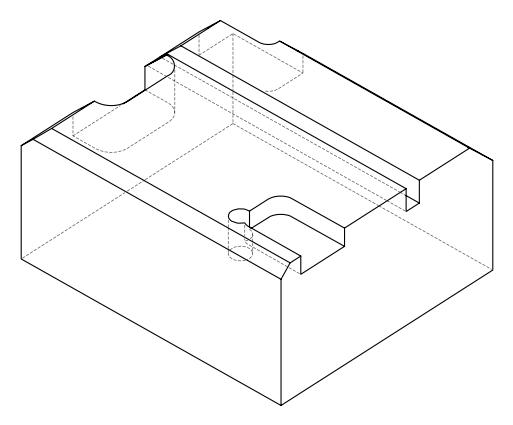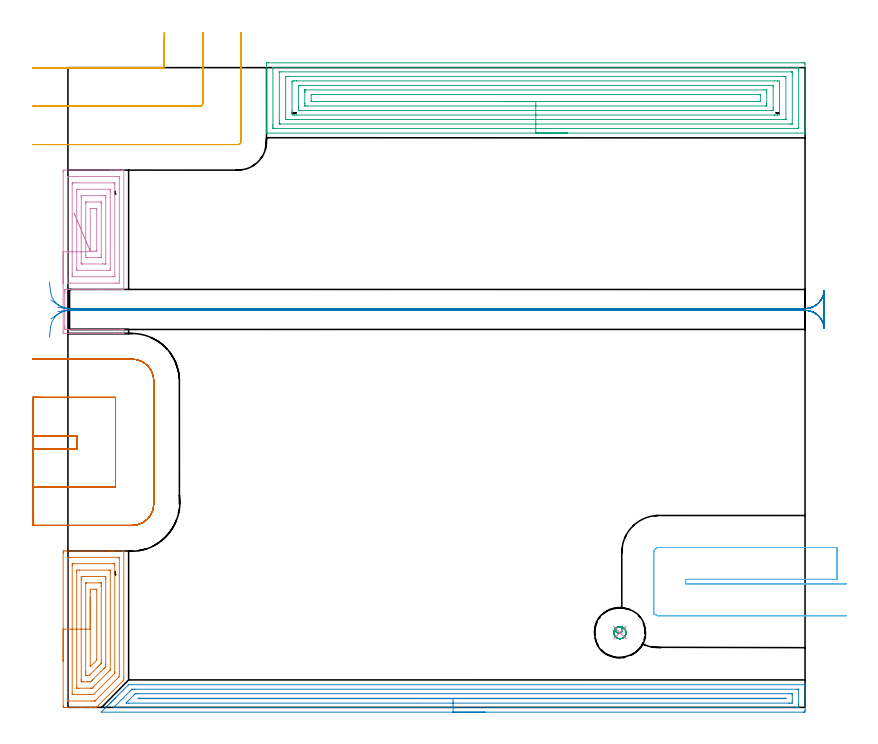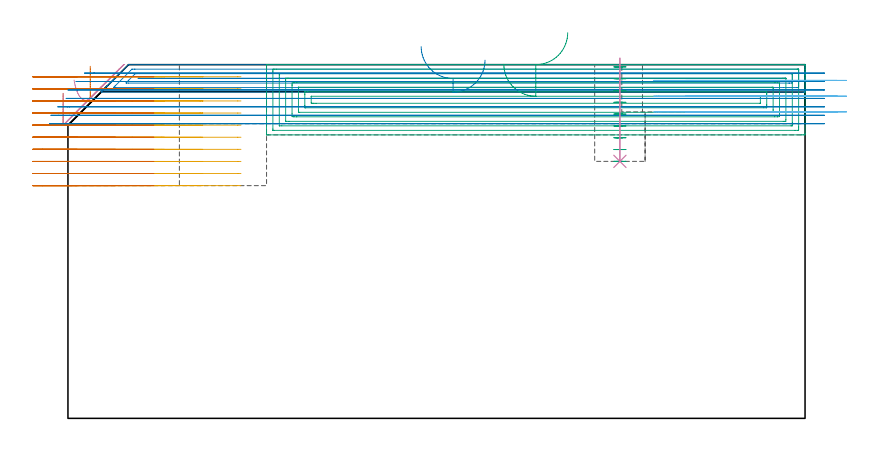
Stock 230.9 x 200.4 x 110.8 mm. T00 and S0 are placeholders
(PLAN: 10 operations, 5 tool changes, 45.9 min)
(1 AREA_MILL | FG_CHAMFER_SURFACE | UGT0205_001 | 2.97 min | 10251 mm3)
(2 AREA_MILL_1 | FG_CHAMFER_SURFACE_1 | UGT0205_001 | 7.07 min | 7946 mm3)
(3 AREA_MILL_2 | FG_CHAMFER_SURFACE_2 | UGT0205_001 | 11.17 min | 42779 mm3)
(4 AREA_MILL_3 | FG_CHAMFER_SURFACE_3 | UGT0205_001 | 2.75 min | 11974 mm3)
(5 MILL_CORNER_NOTCH_RECTANGULAR | CORNER_NOTCH_RECTANGULAR | NXT0201_012 | Follow Part, ap 4, ae 75% | 5.27 min | 71654 mm3)
(6 MILL_OPEN_POCKET | POCKET_OPEN | UGT0201_094 | Follow Part, ap 5, ae 75% | 1.53 min | 34352 mm3)
(7 MILL_SLOT | SLOT_PARTIAL_RECTANGULAR | NXT0201_012 | Follow Part, ap 4, ae 75% | 7.32 min | 83697 mm3)
(8 MILL_RECTANGULAR_SLOT | SLOT_RECTANGULAR | NXT0201_011 | Follow Part, ap 3, ae 75% | 7.04 min | 51236 mm3)
(9 MILL_BLIND_HOLE_FROM_SOLID_MATERIAL | STEP1POCKET | NXT0201_011 | Spiral | 0.67 min | 5170 mm3)
(10 BORE_BLIND_HOLE | STEP1POCKET | UGT0332_074 | 0.13 min | 8 mm3)
(TOOL UGT0205_001 | Chamfer Mill 20 x 3 x 45 deg. | D20 FL50 Z2)
(TOOL NXT0201_012 | ENDMILL 16mm [2P460-1600-NA 1630] | D16 FL38 Z6)
(TOOL UGT0201_094 | End mill 20 mm | D20 FL38 Z4)
(TOOL NXT0201_011 | ENDMILL 12mm [2P460-1200-NA 1630] | D12 FL38 Z6)
(TOOL UGT0332_074 | 15.8 mm Rough Boring Bar | D15.8)
(OP 1 AREA_MILL)
G17 G21 G94 G90
T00 M6
G54
G17 G0 G90 X-1.5 Y14.5 S1061 M3
G43 Z120.8 H0
Z101.8
G94 G1 Y14.538 Z100.928 F250.
Y14.652 Z100.064
Y14.841 Z99.212
Y15.103 Z98.38
Y15.437 Z97.574
Y15.84 Z96.8
Y16.308 Z96.064
Y16.84 Z95.372
Y17.429 Z94.729
Y18.072 Z94.14
Y18.764 Z93.609
Y19.5 Z93.14
Y20.274 Z92.737
Y21.08 Z92.403
Y21.912 Z92.141
Y22.764 Z91.952
Y23.628 Z91.838
Y24.5 Z91.8
Y48.161
X-1.498 Y48.463 Z91.802
X-1.491 Y48.994 Z91.805
X-1.448 Y48.997 Z91.849
X-0.912 Y48.999 Z92.384
X-0.373 Y49. Z92.923
X12.808 Z106.103
X13.347 Z106.641
X14.052 Z107.35
X14.238 Z107.536
X17.255 Z110.553
X17.473 Y48.993 Z110.765
X17.497 Y48.99 Z110.789
X17.5 Y48.907 Z110.8
Y9.412
X17.494 Y8.596 Z110.792
X17.468 Y8.568 Z110.767
X9.584 Y0.683 Z102.883
X9.134 Y0.234 Z102.434
X8.991 Y0.093 Z102.29
X8.9 Y0.01 Z102.198
X8.891 Y0.007 Z102.189
X8.519 Y0. Z101.818
X7.481 Z100.78
X7.109 Z100.405
X6.923 Z100.22
X5.14 Z98.438
X4.435 Z97.729
X-1.143 Z92.154
X-1.266 Y0.002 Z92.03
X-1.491 Y0.01 Z91.805
X-1.499 Y0.234 Z91.799
X-1.5 Y0.537 Z91.8
Y24.5
X-0.086 Z93.214
X-0.085 Y46.753 Z93.215
X-0.084 Y46.818 Z93.216
X-0.079 Y46.946 Z93.221
X-0.073 Y46.991 Z93.227
X-0.059 Y46.994 Z93.241
X-0.021 Y46.996 Z93.279
X0.558 Y47. Z93.858
X0.87 Z94.17
X15.708 Z109.008
X16.021 Y46.996 Z109.321
X16.065 Y46.993 Z109.365
X16.073 Y46.992 Z109.373
X16.079 Y46.967 Z109.379
X16.082 Y46.882 Z109.382
X16.085 Y46.753 Z109.385
X16.086 Y46.688 Z109.386
Y11.122
X16.082 Y10.299 Z109.382
X16.08 Y10.241 Z109.38
X16.021 Y9.583 Z109.321
X15.939 Y9.494 Z109.239
X15.861 Y9.412 Z109.161
X8.762 Y2.312 Z102.062
X8.508 Y2.061 Z101.808
X8.468 Y2.025 Z101.768
X8.45 Y2.012 Z101.75
X8.417 Y2.008 Z101.717
X8.311 Y2.002 Z101.611
X8. Y2.001 Z101.3
X7.422 Y2. Z100.722
X0.292 Z93.592
X-0.021 Y2.004 Z93.279
X-0.065 Y2.007 Z93.235
X-0.073 Y2.009 Z93.227
X-0.079 Y2.033 Z93.221
X-0.082 Y2.118 Z93.218
X-0.085 Y2.247 Z93.215
X-0.086 Y2.312 Z93.214
Y24.5
X1.329 Z94.629
Y44.457
X1.331 Y44.913 Z94.631
X1.333 Y44.966 Z94.633
X1.334 Y44.985 Z94.634
X1.414 Y44.99 Z94.714
X1.587 Y44.997 Z94.887
X1.675 Y45. Z94.975
X14.326 Y44.999 Z107.626
X14.5 Y44.995 Z107.8
X14.615 Y44.99 Z107.915
X14.666 Y44.984 Z107.966
X14.667 Y44.973 Z107.967
X14.669 Y44.913 Z107.969
X14.671 Y44.482 Z107.971
Y11.187
X14.67 Y10.758 Z107.97
X14.667 Y10.7 Z107.967
X14.664 Y10.676 Z107.964
X14.651 Y10.66 Z107.951
X14.575 Y10.578 Z107.875
X14.3 Y10.299 Z107.6
X8.086 Y4.087 Z101.386
X8.041 Y4.046 Z101.341
X8. Y4.01 Z101.3
X7.195 Y4.001 Z100.495
X7.109 Y4. Z100.409
X1.675 Y4.001 Z94.975
X1.5 Y4.005 Z94.8
X1.385 Y4.01 Z94.685
X1.334 Y4.016 Z94.634
X1.333 Y4.027 Z94.633
X1.331 Y4.087 Z94.631
X1.329 Y4.518 Z94.629
Y24.5
X2.743 Z96.043
Y42.65
X2.745 Y42.849 Z96.045
X2.747 Y42.948 Z96.047
X2.75 Y42.989 Z96.05
X2.797 Y42.994 Z96.097
X3.544 Y42.999 Z96.844
X3.683 Y43. Z96.983
X12.596 Y42.999 Z105.896
X13.222 Y42.99 Z106.522
X13.251 Y42.986 Z106.551
X13.253 Y42.95 Z106.553
X13.255 Y42.864 Z106.555
X13.257 Y42.689 Z106.557
Y42.34
Y12.075
X13.255 Y11.875 Z106.555
X13.253 Y11.776 Z106.553
X13.251 Y11.729 Z106.551
X13.232 Y11.693 Z106.532
X13.039 Y11.494 Z106.339
X12.738 Y11.187 Z106.038
X8. Y6.449 Z101.3
X7.704 Y6.156 Z101.004
X7.619 Y6.075 Z100.919
X7.566 Y6.027 Z100.866
X7.484 Y6.01 Z100.784
X7.109 Y6.003 Z100.409
X6.969 Y6.001 Z100.269
X3.404 Z96.704
X2.778 Y6.01 Z96.078
X2.749 Y6.014 Z96.049
X2.747 Y6.05 Z96.047
X2.745 Y6.136 Z96.045
X2.743 Y6.311 Z96.043
Y6.66
Y24.5
X4.157 Z97.457
Y39.865
X4.161 Y40.476 Z97.461
X4.164 Y40.746 Z97.464
X4.178 Y40.99 Z97.478
X4.435 Y40.994 Z97.735
X4.801 Y40.999 Z98.101
X11.565 Z104.865
X11.74 Y40.997 Z105.04
X11.804 Y40.994 Z105.104
X11.834 Y40.991 Z105.134
X11.836 Y40.937 Z105.136
X11.84 Y40.753 Z105.14
X11.842 Y40.476 Z105.142
X11.843 Y40.199 Z105.143
Y13.573
X11.841 Y12.962 Z105.141
X11.838 Y12.824 Z105.138
X11.836 Y12.759 Z105.136
X11.809 Y12.719 Z105.109
X11.565 Y12.467 Z104.865
X11.37 Y12.269 Z104.67
X11.176 Y12.075 Z104.476
X7.813 Y8.711 Z101.113
X7.626 Y8.524 Z100.926
X7.366 Y8.268 Z100.666
X7.109 Y8.017 Z100.409
X6.739 Y8.006 Z100.039
X6.218 Y8.002 Z99.518
X5.853 Y8. Z99.153
X4.962 Z98.262
X4.435 Y8.001 Z97.735
X4.26 Y8.003 Z97.56
X4.196 Y8.007 Z97.496
X4.166 Y8.009 Z97.466
X4.164 Y8.063 Z97.464
X4.16 Y8.247 Z97.46
X4.158 Y8.524 Z97.458
X4.157 Y8.801 Z97.457
Y24.5
X5.571 Z98.871
Y38.701
X5.572 Y38.862 Z98.872
X5.575 Y38.942 Z98.875
X5.578 Y38.979 Z98.878
X5.581 Y38.99 Z98.881
X5.617 Y38.992 Z98.917
X5.918 Y38.999 Z99.218
X9.782 Z103.082
X10.376 Y38.997 Z103.676
X10.411 Y38.99 Z103.711
X10.422 Y38.983 Z103.722
X10.424 Y38.949 Z103.724
X10.427 Y38.701 Z103.727
X10.429 Y38.057 Z103.729
Y37.813
X10.428 Y14.737 Z103.728
X10.425 Y14.097 Z103.725
X10.422 Y13.85 Z103.722
X10.416 Y13.775 Z103.716
X10.356 Y13.711 Z103.656
X10.262 Y13.612 Z103.562
X10.143 Y13.491 Z103.443
X9.782 Y13.13 Z103.082
X9.254 Y12.601 Z102.554
X6.952 Y10.299 Z100.252
X6.707 Y10.058 Z100.007
X6.668 Y10.023 Z99.968
X6.652 Y10.011 Z99.952
X6.618 Y10.007 Z99.918
X6.517 Y10.002 Z99.817
X6.218 Y10.001 Z99.518
X5.624 Y10.004 Z98.924
X5.589 Y10.01 Z98.889
X5.578 Y10.017 Z98.878
X5.576 Y10.051 Z98.876
X5.573 Y10.299 Z98.873
X5.571 Y10.943 Z98.871
Y11.187
Y24.5
X6.985 Z100.285
X6.986 Y36.161 Z100.286
X6.991 Y36.926 Z100.291
X6.992 Y36.979 Z100.292
X7.042 Y36.992 Z100.342
X7.109 Y36.995 Z100.409
X7.925 Y37. Z101.225
X8.817 Z102.117
X8.891 Y36.998 Z102.191
X8.966 Y36.993 Z102.266
X9.008 Y36.989 Z102.308
X9.011 Y36.966 Z102.311
X9.013 Y36.926 Z102.313
X9.014 Y36.803 Z102.314
Y15.119
X9.012 Y14.928 Z102.312
X9.008 Y14.834 Z102.308
X9.006 Y14.815 Z102.306
X8.987 Y14.791 Z102.287
X8.94 Y14.737 Z102.24
X7.109 Y12.906 Z100.409
X7.08 Y12.879 Z100.38
X7.021 Y12.826 Z100.321
X6.99 Y12.799 Z100.29
X6.989 Y12.806 Z100.289
X6.987 Y12.839 Z100.287
X6.986 Y12.962 Z100.286
X6.985 Y13.085 Z100.285
Y24.5
Y25.372 Z100.323
Y26.236 Z100.437
Y27.088 Z100.626
Y27.92 Z100.888
Y28.726 Z101.222
Y29.5 Z101.625
Y30.236 Z102.094
Y30.928 Z102.625
Y31.571 Z103.214
Y32.16 Z103.857
Y32.692 Z104.55
Y33.16 Z105.285
Y33.563 Z106.059
Y33.897 Z106.865
Y34.159 Z107.697
Y34.348 Z108.549
Y34.462 Z109.414
Y34.5 Z110.285
G0 Z120.8
M5
M2
(OP 2 AREA_MILL_1)
G17 G21 G94 G90
T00 M6
G54
G17 G0 G90 X130.65 Y-1.5 S1061 M3
G43 Z120.8 H0
Z112.2
G94 G1 X130.612 Z111.328 F250.
X130.498 Z110.464
X130.309 Z109.612
X130.047 Z108.78
X129.713 Z107.974
X129.31 Z107.2
X128.842 Z106.464
X128.31 Z105.772
X127.721 Z105.129
X127.078 Z104.54
X126.386 Z104.009
X125.65 Z103.54
X124.876 Z103.137
X124.07 Z102.803
X123.238 Z102.541
X122.386 Z102.352
X121.522 Z102.238
X120.65 Z102.2
X10.402 Y-1.499
X12.22 Y0.321 Z104.019
X12.33 Y0.432 Z104.128
X13.221 Y1.322 Z105.02
X13.385 Y1.487 Z105.182
X13.545 Y1.646 Z105.344
X13.667 Y1.768 Z105.466
X13.823 Y1.925 Z105.62
X13.975 Y2.076 Z105.774
X14.113 Y2.214 Z105.912
X14.26 Y2.362 Z106.058
X14.404 Y2.506 Z106.203
X14.559 Y2.66 Z106.358
X14.698 Y2.8 Z106.496
X14.834 Y2.935 Z106.633
X15.004 Y3.105 Z106.803
X18.992 Y7.092 Z110.79
X19.003 Y7.097 Z110.796
X19.016 Y7.1 Z110.8
X230.753
X230.89 Y7.098 Z110.788
X230.898 Y6.982 Z110.674
X230.9 Y6.862 Z110.561
Y6.162 Z109.861
Y5.564 Z109.263
Y4.988 Z108.684
Y4.7 Z108.397
Y4.113 Z107.809
Y3.825 Z107.522
Y3.238 Z106.932
Y2.803 Z106.498
Y-0.844 Z102.853
X230.897 Y-1.138 Z102.559
X230.89 Y-1.492 Z102.205
X230.674 Y-1.497 Z102.201
X230.308 Y-1.5 Z102.2
X120.65
Y-0.086 Z103.614
X14.964 Y-0.085 Z103.615
X14.559 Y-0.083 Z103.617
X14.373 Y-0.08 Z103.62
X14.286 Y-0.076 Z103.624
X14.324 Y-0.032 Z103.668
X14.378 Y0.025 Z103.725
X14.559 Y0.209 Z103.909
X14.762 Y0.413 Z104.113
X19.62 Y5.27 Z108.97
X19.908 Y5.555 Z109.255
X20.018 Y5.656 Z109.356
X20.048 Y5.679 Z109.379
X20.093 Y5.681 Z109.381
X20.799 Y5.685 Z109.385
X20.98 Y5.686 Z109.386
X228.525 Y5.685 Z109.385
X228.707 Y5.684 Z109.384
X228.86 Y5.68 Z109.38
X228.891 Y5.678 Z109.378
X228.895 Y5.658 Z109.358
X228.897 Y5.633 Z109.333
X228.9 Y5.495 Z109.195
Y1.119 Z104.819
X228.896 Y0.612 Z104.312
X228.891 Y0.253 Z103.953
X228.871 Y-0.079 Z103.621
X228.525 Y-0.083 Z103.617
X228.343 Y-0.085 Z103.615
X224.115 Y-0.086 Z103.614
X120.65
Y1.328 Z105.028
X19.016 Y1.329 Z105.029
X18.282 Y1.333 Z105.033
X18.248 Y1.335 Z105.035
X18.212 Y1.401 Z105.101
X18.294 Y1.487 Z105.187
X18.649 Y1.848 Z105.548
X19.016 Y2.217 Z105.917
X20.799 Y4. Z107.7
X20.856 Y4.057 Z107.757
X20.914 Y4.113 Z107.813
X21.07 Y4.259 Z107.959
X21.367 Y4.267 Z107.967
X21.53 Y4.27 Z107.97
X21.691 Y4.271 Z107.971
X22.42 Y4.272 Z107.972
X225.85 Y4.271 Z107.971
X226.582 Y4.269 Z107.969
X226.741 Y4.266 Z107.966
X226.89 Y4.261 Z107.961
X226.895 Y4.113 Z107.813
X226.899 Y3.958 Z107.658
X226.9 Y2.207 Z105.907
X226.895 Y1.487 Z105.187
X226.893 Y1.339 Z105.039
X226.741 Y1.336 Z105.036
X226.011 Y1.329 Z105.029
X225.85
X120.65 Y1.328 Z105.028
Y2.743 Z106.443
X22.195
X22.091 Y2.745 Z106.445
X22.037 Y2.747 Z106.447
X22.013 Y2.749 Z106.449
X22.021 Y2.761 Z106.461
X22.049 Y2.792 Z106.492
X22.098 Y2.838 Z106.538
X22.129 Y2.85 Z106.55
X22.174 Y2.853 Z106.553
X22.27 Y2.856 Z106.556
X22.465 Y2.857 Z106.557
X22.582
X224.571
X224.629 Y2.855 Z106.555
X224.746 Y2.85 Z106.55
X224.89 Y2.841 Z106.541
X224.891 Y2.8 Z106.5
X224.89 Y2.759 Z106.459
X224.746 Y2.75 Z106.45
X224.629 Y2.745 Z106.445
X224.571 Y2.743 Z106.443
X120.65
X119.778 Z106.481
X118.914 Z106.595
X118.062 Z106.783
X117.23 Z107.046
X116.424 Z107.38
X115.65 Z107.782
X114.914 Z108.251
X114.222 Z108.782
X113.579 Z109.372
X112.99 Z110.015
X112.458 Z110.707
X111.99 Z111.443
X111.587 Z112.217
X111.253 Z113.022
X110.991 Z113.855
X110.802 Z114.706
X110.688 Z115.571
X110.65 Z116.443
G0 Z120.8
M5
M2
(OP 3 AREA_MILL_2)
G17 G21 G94 G90
T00 M6
G54
G17 G0 G90 X156.55 Y179.9 S1061 M3
G43 Z120.8 H0
G94 G1 X156.512 Z119.928 F250.
X156.398 Z119.064
X156.209 Z118.212
X155.947 Z117.38
X155.613 Z116.574
X155.21 Z115.8
X154.742 Z115.064
X154.21 Z114.372
X153.621 Z113.729
X152.978 Z113.14
X152.286 Z112.608
X151.55 Z112.14
X150.776 Z111.737
X149.97 Z111.403
X149.138 Z111.141
X148.286 Z110.952
X147.422 Z110.838
X146.55 Z110.8
X62.341
X62.21 Y179.906 Z110.793
X62.2 Y180.176 Z110.523
Y181.539 Z109.16
Y182.097 Z108.599
Y182.375 Z108.322
Y182.977 Z107.72
Y183.255 Z107.442
Y183.857 Z106.837
Y198.088 Z92.609
Y201.464 Z89.233
X62.203 Y201.768 Z88.929
X62.21 Y201.892 Z88.805
X62.336 Y201.899 Z88.799
X62.787 Y201.9 Z88.8
X229.872
X230.313 Y201.899 Z88.801
X230.75 Y201.895 Z88.803
X230.89 Y201.891 Z88.806
X230.9 Y201.464 Z89.233
Y184.437 Z106.258
Y183.857 Z106.837
Y183.255 Z107.442
Y182.977 Z107.72
Y182.375 Z108.322
Y182.097 Z108.599
Y181.539 Z109.16
Y181.216 Z109.483
Y180.336 Z110.363
X230.899 Y180.175 Z110.524
X230.89 Y179.906 Z110.793
X230.759 Y179.9 Z110.8
X146.55
Y181.314 Z109.386
X65.361
X64.569 Y181.315 Z109.385
X64.468 Y181.316 Z109.384
X64.222 Y181.321 Z109.379
X64.21 Y181.4 Z109.3
X64.203 Y181.577 Z109.123
X64.201 Y182.097 Z108.603
X64.2 Y182.461 Z108.239
X64.201 Y200.066 Z90.634
X64.208 Y200.432 Z90.268
X64.21 Y200.476 Z90.224
X64.225 Y200.479 Z90.221
X64.272 Y200.482 Z90.218
X64.371 Y200.485 Z90.215
X64.569 Y200.486 Z90.214
X64.668
X227.739
X228.531 Y200.485 Z90.215
X228.632 Y200.484 Z90.216
X228.878 Y200.479 Z90.221
X228.89 Y200.4 Z90.3
X228.897 Y200.223 Z90.477
X228.899 Y199.703 Z90.997
X228.9 Y199.339 Z91.361
X228.899 Y181.734 Z108.966
X228.892 Y181.368 Z109.332
X228.89 Y181.324 Z109.376
X228.875 Y181.321 Z109.379
X228.828 Y181.318 Z109.382
X228.729 Y181.315 Z109.385
X228.531 Y181.314 Z109.386
X228.432
X146.55
Y182.728 Z107.972
X66.602 Y182.729 Z107.971
X66.351 Y182.73 Z107.97
X66.267 Y182.732 Z107.968
X66.21 Y182.735 Z107.965
X66.206 Y182.828 Z107.872
X66.202 Y182.977 Z107.723
X66.2 Y183.126 Z107.574
Y183.857 Z106.843
X66.201 Y198.971 Z91.729
X66.205 Y199.022 Z91.678
X66.21 Y199.057 Z91.643
X66.228 Y199.065 Z91.635
X66.351 Y199.067 Z91.633
X66.991 Y199.071 Z91.629
X226.498
X226.749 Y199.07 Z91.63
X226.833 Y199.068 Z91.632
X226.89 Y199.065 Z91.635
X226.894 Y198.972 Z91.728
X226.898 Y198.823 Z91.877
X226.9 Y198.674 Z92.026
Y197.943 Z92.757
X226.899 Y182.829 Z107.871
X226.895 Y182.778 Z107.922
X226.89 Y182.743 Z107.957
X226.872 Y182.735 Z107.965
X226.749 Y182.733 Z107.967
X226.109 Y182.729 Z107.971
X146.55 Y182.728 Z107.972
Y184.143 Z106.557
X69.024
X68.734 Y184.144 Z106.556
X68.307 Y184.148 Z106.552
X68.21 Y184.15 Z106.55
X68.2 Y184.738 Z105.962
Y197.47 Z93.23
X68.202 Y197.571 Z93.129
X68.205 Y197.622 Z93.078
X68.209 Y197.644 Z93.057
X68.224 Y197.65 Z93.05
X68.425 Y197.654 Z93.046
X69.024 Y197.657 Z93.043
X69.313
X224.076
X224.366 Y197.656 Z93.044
X224.793 Y197.652 Z93.048
X224.89 Y197.65 Z93.05
X224.9 Y197.062 Z93.638
Y184.33 Z106.37
X224.898 Y184.229 Z106.471
X224.895 Y184.178 Z106.522
X224.891 Y184.156 Z106.544
X224.876 Y184.15 Z106.55
X224.675 Y184.146 Z106.554
X224.076 Y184.143 Z106.557
X223.787
X146.55
Y185.557 Z105.143
X71.698
X70.865 Y185.56 Z105.14
X70.806 Y185.564 Z105.136
X70.21 Y185.618 Z105.082
X70.202 Y186.215 Z104.485
X70.201 Y186.498 Z104.202
X70.2 Y187.097 Z103.603
X70.201 Y195.302 Z95.398
X70.204 Y195.897 Z94.803
X70.21 Y196.182 Z94.518
X70.751 Y196.237 Z94.463
X70.806 Y196.239 Z94.461
X71.636 Y196.243 Z94.457
X71.698
X221.402
X222.235 Y196.24 Z94.46
X222.294 Y196.236 Z94.464
X222.89 Y196.182 Z94.518
X222.898 Y195.585 Z95.115
X222.899 Y195.302 Z95.398
X222.9 Y194.703 Z95.997
X222.899 Y186.498 Z104.202
X222.896 Y185.903 Z104.797
X222.89 Y185.618 Z105.082
X222.349 Y185.563 Z105.137
X222.294 Y185.561 Z105.139
X221.464 Y185.557 Z105.143
X221.402
X146.55
Y186.971 Z103.729
X72.341
X72.268 Y186.973 Z103.727
X72.226 Y186.975 Z103.725
X72.211 Y186.977 Z103.723
X72.209 Y186.995 Z103.705
X72.203 Y187.379 Z103.321
X72.2 Y187.762 Z102.938
Y193.925 Z96.775
X72.202 Y194.421 Z96.279
X72.206 Y194.799 Z95.901
X72.211 Y194.822 Z95.878
X72.229 Y194.824 Z95.876
X72.279 Y194.827 Z95.873
X72.382 Y194.828 Z95.872
X72.589 Y194.829 Z95.871
X220.759 Y194.828 Z95.872
X220.832 Y194.827 Z95.873
X220.874 Y194.825 Z95.875
X220.889 Y194.823 Z95.877
X220.891 Y194.805 Z95.895
X220.897 Y194.421 Z96.279
X220.9 Y194.038 Z96.662
Y187.875 Z102.825
X220.898 Y187.379 Z103.321
X220.894 Y187.001 Z103.699
X220.889 Y186.978 Z103.722
X220.871 Y186.976 Z103.724
X220.821 Y186.973 Z103.727
X220.718 Y186.972 Z103.728
X220.511 Y186.971 Z103.729
X146.55
Y188.385 Z102.315
X75.134 Y188.386 Z102.314
X74.371 Y188.39 Z102.31
X74.236 Y188.392 Z102.308
X74.209 Y188.407 Z102.293
X74.204 Y188.424 Z102.276
X74.2 Y189.139 Z101.561
Y189.308 Z101.392
Y192.661 Z98.039
Y192.829 Z97.871
X74.203 Y192.998 Z97.702
X74.21 Y193.336 Z97.364
X74.214 Y193.409 Z97.291
X74.229 Y193.411 Z97.289
X74.276 Y193.413 Z97.287
X74.371 Y193.414 Z97.286
X74.499 Y193.415 Z97.285
X217.966 Y193.414 Z97.286
X218.729 Y193.41 Z97.29
X218.864 Y193.408 Z97.292
X218.891 Y193.393 Z97.307
X218.896 Y193.376 Z97.324
X218.9 Y192.661 Z98.039
Y192.492 Z98.208
Y189.139 Z101.561
Y188.971 Z101.729
X218.897 Y188.802 Z101.898
X218.89 Y188.464 Z102.236
X218.886 Y188.391 Z102.309
X218.871 Y188.389 Z102.311
X218.824 Y188.387 Z102.313
X218.729 Y188.386 Z102.314
X218.601 Y188.385 Z102.315
X146.55
Y189.799 Z100.901
X76.25 Y189.8 Z100.9
X76.229 Y189.802 Z100.898
X76.214 Y189.805 Z100.895
X76.209 Y189.831 Z100.869
X76.2 Y189.973 Z100.727
X76.201 Y191.78 Z98.92
X76.21 Y191.982 Z98.718
X76.599 Y191.995 Z98.705
X76.822 Y191.999 Z98.701
X77.044 Y192. Z98.7
X77.712 Y192.001 Z98.699
X216.85 Y192. Z98.7
X216.871 Y191.998 Z98.702
X216.886 Y191.995 Z98.705
X216.891 Y191.969 Z98.731
X216.9 Y191.827 Z98.873
X216.899 Y190.02 Z100.68
X216.89 Y189.818 Z100.882
X216.501 Y189.805 Z100.895
X216.278 Y189.801 Z100.899
X216.056 Y189.8 Z100.9
X215.388 Y189.799 Z100.901
X146.55
X145.678 Z100.939
X144.814 Z101.052
X143.962 Z101.241
X143.13 Z101.504
X142.324 Z101.837
X141.55 Z102.24
X140.814 Z102.709
X140.122 Z103.24
X139.479 Z103.829
X138.89 Z104.473
X138.358 Z105.165
X137.89 Z105.901
X137.487 Z106.674
X137.153 Z107.48
X136.891 Z108.312
X136.702 Z109.164
X136.588 Z110.029
X136.55 Z110.901
G0 Z120.8
M5
M2
(OP 4 AREA_MILL_3)
G17 G21 G94 G90
T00 M6
G54
G17 G0 G90 X-1.5 Y132.7 S1061 M3
G43 Z120.8 H0
Z101.8
G94 G1 Y132.738 Z100.928 F250.
Y132.852 Z100.064
Y133.041 Z99.212
Y133.303 Z98.38
Y133.637 Z97.574
Y134.04 Z96.8
Y134.509 Z96.064
Y135.04 Z95.372
Y135.629 Z94.729
Y136.272 Z94.14
Y136.964 Z93.608
Y137.7 Z93.14
Y138.474 Z92.737
Y139.28 Z92.403
Y140.112 Z92.141
Y140.964 Z91.952
Y141.828 Z91.838
Y142.7 Z91.8
Y167.693
X-1.497 Y168. Z91.802
X-1.492 Y168.29 Z91.806
X-1.197 Y168.3 Z92.1
X13.632 Z106.927
X14.238 Z107.533
X14.808 Z108.105
X15.13 Z108.426
X15.699 Z108.996
X16.021 Z109.316
X16.664 Z109.963
X17.076 Z110.375
X17.45 Y168.297 Z110.741
X17.488 Y168.294 Z110.779
X17.498 Y168.292 Z110.788
X17.5 Y168.139 Z110.8
Y131.096
X17.497 Y130.91 Z110.789
X17.375 Y130.9 Z110.675
X16.858 Z110.158
X16.466 Z109.761
X10.282 Z103.58
X-1. Z92.3
X-0.999 Y130.563 Z92.299
X-1. Y130.298
X-0.996 Y130.204 Z92.292
X-0.994 Y130.095 Z92.287
X-0.996 Y130.09 Z92.285
X-1. Y130.088
Y129.886 Z92.3
Y119.272
X-0.995 Y119.182 Z92.289
X-1. Y119.059 Z92.3
X-0.999 Y118.6 Z92.299
X-1. Y118.4
X16.42 Z109.717
X16.912 Z110.207
X17.176 Y118.399 Z110.471
X17.423 Y118.394 Z110.717
X17.496 Y118.39 Z110.789
X17.5 Y118.154 Z110.8
Y117.261
X17.497 Y117.11 Z110.788
X17.451 Y117.107 Z110.742
X17.075 Y117.1 Z110.375
X16.664 Z109.964
X16.021 Z109.316
X14.808 Z108.105
X14.238 Z107.533
X1.752 Z95.05
X-0.627 Z92.67
X-0.912 Y117.101 Z92.385
X-1.142 Y117.102 Z92.155
X-1.492 Y117.107 Z91.806
X-1.494 Y117.125 Z91.804
X-1.5 Y117.707 Z91.8
Y142.7
X-0.086 Z93.214
X-0.085 Y166.038 Z93.215
X-0.083 Y166.168 Z93.217
X-0.079 Y166.253 Z93.221
X-0.076 Y166.292 Z93.224
X-0.069 Y166.293 Z93.231
X-0.021 Y166.296 Z93.279
X0.479 Y166.3 Z93.779
X15.13 Z108.43
X15.63 Y166.298 Z108.93
X16.021 Y166.292 Z109.321
X16.07 Y166.29 Z109.37
X16.079 Y166.102 Z109.379
X16.084 Y165.972 Z109.384
X16.085 Y165.907 Z109.385
X16.086 Y165.842 Z109.386
Y134.602
X16.083 Y133.774 Z109.383
X16.081 Y133.714 Z109.381
X16.021 Y132.91 Z109.321
X15.997 Y132.906 Z109.297
X15.13 Y132.9 Z108.43
X0.87 Z94.17
X-0.021 Y132.902 Z93.279
X-0.043 Y132.904 Z93.257
X-0.079 Y132.93 Z93.221
X-0.081 Y132.942 Z93.219
X-0.086 Y133.774 Z93.214
Y133.839
Y142.7
X1.328 Z94.628
X1.329 Y163.663 Z94.629
X1.331 Y164.122 Z94.631
X1.333 Y164.23 Z94.633
X1.335 Y164.276 Z94.635
X1.407 Y164.29 Z94.707
X1.586 Y164.298 Z94.886
X1.762 Y164.299 Z95.062
X2.475 Y164.3 Z95.775
X14.238 Z107.538
X14.416 Y164.298 Z107.716
X14.534 Y164.295 Z107.834
X14.628 Y164.29 Z107.928
X14.665 Y164.283 Z107.965
X14.666 Y164.266 Z107.966
X14.669 Y164.122 Z107.969
X14.671 Y163.689 Z107.971
Y135.126
X14.669 Y134.981 Z107.969
X14.666 Y134.93 Z107.966
X14.664 Y134.91 Z107.964
X14.649 Y134.908 Z107.949
X14.568 Y134.904 Z107.868
X14.238 Y134.901 Z107.538
X14.005 Y134.9 Z107.305
X1.762 Z95.062
X1.527 Y134.901 Z94.827
X1.395 Y134.907 Z94.695
X1.335 Y134.911 Z94.635
X1.334 Y134.941 Z94.634
X1.331 Y135.098 Z94.631
X1.329 Y135.559 Z94.629
X1.328 Y135.993 Z94.628
Y142.7
X2.743 Z96.043
Y161.444
X2.748 Y162.241 Z96.048
X2.75 Y162.29 Z96.05
X2.797 Y162.293 Z96.097
X2.903 Y162.297 Z96.203
X3.117 Y162.299 Z96.417
X3.544 Y162.3 Z96.844
X12.899 Y162.299 Z106.199
X13.102 Y162.297 Z106.402
X13.204 Y162.293 Z106.504
X13.248 Y162.29 Z106.548
X13.25 Y162.256 Z106.55
X13.257 Y161.535 Z106.557
Y161.444
Y137.435
X13.256 Y137.344 Z106.556
X13.25 Y136.945 Z106.55
X13.24 Y136.91 Z106.54
X13.166 Y136.906 Z106.466
X13.048 Y136.902 Z106.348
X12.899 Y136.9 Z106.199
X2.844 Y136.901 Z96.144
X2.802 Y136.903 Z96.102
X2.758 Y136.908 Z96.058
X2.749 Y136.912 Z96.049
X2.747 Y136.923 Z96.047
X2.745 Y136.959 Z96.045
X2.743 Y137.254 Z96.043
Y137.344
Y142.7
X4.157 Z97.457
Y159.659
X4.158 Y159.937 Z97.458
X4.162 Y160.216 Z97.462
X4.164 Y160.287 Z97.464
X4.196 Y160.291 Z97.496
X4.275 Y160.296 Z97.575
X4.435 Y160.299 Z97.735
X10.925 Y160.3 Z104.225
X11.565 Y160.297 Z104.865
X11.822 Y160.294 Z105.122
X11.837 Y160.284 Z105.137
X11.839 Y160.277 Z105.139
X11.842 Y159.659 Z105.142
X11.843 Y159.381 Z105.143
Y139.13
X11.841 Y138.99 Z105.141
X11.838 Y138.922 Z105.138
X11.837 Y138.912 Z105.137
X11.826 Y138.908 Z105.126
X11.792 Y138.902 Z105.092
X11.565 Y138.901 Z104.865
X10.903 Y138.9 Z104.203
X4.664 Y138.901 Z97.964
X4.435 Y138.905 Z97.735
X4.207 Y138.91 Z97.507
X4.163 Y138.921 Z97.463
X4.161 Y138.963 Z97.461
X4.159 Y139.037 Z97.459
X4.157 Y139.13 Z97.457
Y139.408
Y142.7
X5.571 Z98.871
Y157.874
X5.573 Y158.198 Z98.873
X5.576 Y158.277 Z98.876
X5.577 Y158.289 Z98.877
X5.6 Y158.294 Z98.9
X5.651 Y158.298 Z98.951
X5.793 Y158.3 Z99.093
X10.25 Y158.299 Z103.55
X10.393 Y158.292 Z103.693
X10.422 Y158.29 Z103.722
X10.425 Y158.239 Z103.725
X10.428 Y158.12 Z103.728
X10.429 Y157.874 Z103.729
Y157.227
X10.428 Y141.807 Z103.728
X10.425 Y141.164 Z103.725
X10.422 Y140.915 Z103.722
X9.797 Y140.9 Z103.097
X6.218 Z99.518
X5.578 Y140.915 Z98.878
X5.573 Y141.561 Z98.873
X5.571 Y142.7 Z98.871
X6.992 Y142.927 Z100.292
X6.989 Y143.057 Z100.289
X6.987 Y143.221 Z100.287
X6.985 Y143.716 Z100.285
X6.986 Y156.089 Z100.286
X6.987 Y156.211 Z100.287
X6.989 Y156.253 Z100.289
X6.992 Y156.28 Z100.292
X7.005 Y156.29 Z100.305
X7.109 Y156.292 Z100.409
X7.79 Y156.299 Z101.09
X8. Y156.3 Z101.3
X8.681 Y156.299 Z101.981
X8.891 Y156.295 Z102.191
X8.961 Y156.291 Z102.261
X9.008 Y156.286 Z102.308
X9.01 Y156.212 Z102.31
X9.013 Y156.089 Z102.313
X9.014 Y155.966 Z102.314
Y143.345
X9.011 Y143.098 Z102.311
X9.008 Y142.934 Z102.308
X9.004 Y142.908 Z102.304
X8.998 Y142.906 Z102.298
X8.978 Y142.903 Z102.278
X8.891 Y142.901 Z102.191
X8.691 Y142.9 Z101.991
X7.8 Z101.1
X7.109 Y142.904 Z100.409
X7.011 Y142.907 Z100.311
X7. Y142.909 Z100.3
X6.992 Y142.927 Z100.292
X6.669 Y143.687 Z100.01
X6.338 Y144.466 Z99.801
X6. Y145.26 Z99.666
X5.66 Y146.061 Z99.607
X5.319 Y146.863 Z99.625
X4.979 Y147.661 Z99.718
X4.644 Y148.449 Z99.886
X4.316 Y149.22 Z100.128
X3.998 Y149.969 Z100.443
X3.691 Y150.69 Z100.827
X3.399 Y151.377 Z101.278
X3.123 Y152.026 Z101.792
X2.866 Y152.63 Z102.366
X2.629 Y153.187 Z102.995
X2.415 Y153.691 Z103.674
X2.225 Y154.138 Z104.399
X2.06 Y154.526 Z105.163
X1.922 Y154.851 Z105.96
G0 Z120.8
M5
M2
(OP 5 MILL_CORNER_NOTCH_RECTANGULAR)
G17 G21 G94 G90
T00 M6
G54
G17 G0 G90 X-11. Y200.267 S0 M3
G43 Z120.8 H1
Z107.01
G94 G1 X-8. Y200.299 F250.
G2 X-7.746 Y200.3 R24. F500.
G1 X29.404
G3 X30.2 Y201.096 R0.8
G1 Y208.146
G2 X30.201 Y208.4 R24.
G1 X30.233 Y211.4 F250.
G0 Z120.8
X-10.999 Y188.234
Z107.01
G1 X-8. Y188.297
G2 X-7.746 Y188.3 R12. F500.
G1 X41.403
G3 X42.2 Y189.097 R0.8
G1 Y208.146
G2 X42.203 Y208.4 R12.
G1 X42.266 Y211.399 F250.
G0 Z120.8
X-10.746 Y176.3
Z107.01
G1 X-7.746
X53.2 F500.
G3 X54.2 Y177.3 R1.
G1 Y208.146
Y211.146 F250.
G0 Z120.8
X-11. Y200.267
Z103.22
G1 X-8. Y200.299
G2 X-7.746 Y200.3 R24. F500.
G1 X29.404
G3 X30.2 Y201.096 R0.8
G1 Y208.146
G2 X30.201 Y208.4 R24.
G1 X30.233 Y211.4 F250.
G0 Z120.8
X-10.999 Y188.234
Z103.22
G1 X-8. Y188.297
G2 X-7.746 Y188.3 R12. F500.
G1 X41.403
G3 X42.2 Y189.097 R0.8
G1 Y208.146
G2 X42.203 Y208.4 R12.
G1 X42.266 Y211.399 F250.
G0 Z120.8
X-10.746 Y176.3
Z103.22
G1 X-7.746
X53.2 F500.
G3 X54.2 Y177.3 R1.
G1 Y208.146
Y211.146 F250.
G0 Z120.8
X-11. Y200.292
Z99.43
G1 X-8. Y200.3
X-7.937 F500.
X29.403
G3 X30.2 Y201.097 R0.8
G1 Y208.146
G2 X30.201 Y208.4 R24.
G1 X30.233 Y211.4 F250.
G0 Z120.8
X-11. Y188.284
Z99.43
G1 X-8. Y188.3
X-7.937 F500.
X41.403
G3 X42.2 Y189.097 R0.8
G1 Y208.146
G2 X42.203 Y208.4 R12.
G1 X42.266 Y211.399 F250.
G0 Z120.8
X-10.937 Y176.3
Z99.43
G1 X-7.937
X53.2 F500.
G3 X54.2 Y177.3 R1.
G1 Y208.146
Y211.146 F250.
G0 Z120.8
X-11. Y200.3
Z95.64
G1 X-8.
X29.404 F500.
G3 X30.2 Y201.096 R0.8
G1 Y208.4
Y211.4 F250.
G0 Z120.8
X-11. Y188.3
Z95.64
G1 X-8.
X41.403 F500.
G3 X42.2 Y189.097 R0.8
G1 Y201.096
Y208.4
X42.201 Y211.4 F250.
G0 Z120.8
X-11. Y176.3
Z95.64
G1 X-8.
X53.2 F500.
G3 X54.2 Y177.3 R1.
G1 Y208.398
Y211.398 F250.
G0 Z120.8
X-11. Y200.3
Z91.85
G1 X-8.
X29.404 F500.
G3 X30.2 Y201.096 R0.8
G1 Y208.4
Y211.4 F250.
G0 Z120.8
X-11. Y188.3
Z91.85
G1 X-8.
X41.403 F500.
G3 X42.2 Y189.097 R0.8
G1 Y208.4
Y211.4 F250.
G0 Z120.8
X-11. Y176.3
Z91.85
G1 X-8.
X53.2 F500.
G3 X54.2 Y177.3 R1.
G1 Y208.4
Y211.4 F250.
G0 Z120.8
X-11. Y200.3
Z88.06
G1 X-8.
X29.404 F500.
G3 X30.2 Y201.096 R0.8
G1 Y208.4
Y211.4 F250.
G0 Z120.8
X-11. Y188.3
Z88.06
G1 X-8.
X41.403 F500.
G3 X42.2 Y189.097 R0.8
G1 Y208.4
Y211.4 F250.
G0 Z120.8
X-11. Y176.3
Z88.06
G1 X-8.
X53.2 F500.
G3 X54.2 Y177.3 R1.
G1 Y208.4
Y211.4 F250.
G0 Z120.8
X-11. Y200.3
Z84.27
G1 X-8.
X29.404 F500.
G3 X30.2 Y201.096 R0.8
G1 Y208.4
Y211.4 F250.
G0 Z120.8
X-11. Y188.3
Z84.27
G1 X-8.
X41.403 F500.
G3 X42.2 Y189.097 R0.8
G1 Y208.4
Y211.4 F250.
G0 Z120.8
X-11. Y176.3
Z84.27
G1 X-8.
X53.2 F500.
G3 X54.2 Y177.3 R1.
G1 Y208.4
Y211.4 F250.
G0 Z120.8
X-11. Y200.3
Z80.48
G1 X-8.
X29.404 F500.
G3 X30.2 Y201.096 R0.8
G1 Y208.4
Y211.4 F250.
G0 Z120.8
X-11. Y188.3
Z80.48
G1 X-8.
X41.403 F500.
G3 X42.2 Y189.097 R0.8
G1 Y208.4
Y211.4 F250.
G0 Z120.8
X-11. Y176.3
Z80.48
G1 X-8.
X53.2 F500.
G3 X54.2 Y177.3 R1.
G1 Y208.4
Y211.4 F250.
G0 Z120.8
X-11. Y200.3
Z76.69
G1 X-8.
X29.404 F500.
G3 X30.2 Y201.096 R0.8
G1 Y208.4
Y211.4 F250.
G0 Z120.8
X-11. Y188.3
Z76.69
G1 X-8.
X41.403 F500.
G3 X42.2 Y189.097 R0.8
G1 Y208.4
Y211.4 F250.
G0 Z120.8
X-11. Y176.3
Z76.69
G1 X-8.
X53.2 F500.
G3 X54.2 Y177.3 R1.
G1 Y208.4
Y211.4 F250.
G0 Z120.8
X-11. Y200.3
Z72.9
G1 X-8.
X29.404 F500.
G3 X30.2 Y201.096 R0.8
G1 Y208.4
Y211.4 F250.
G0 Z120.8
X-11. Y188.3
Z72.9
G1 X-8.
X41.403 F500.
G3 X42.2 Y189.097 R0.8
G1 Y208.4
Y211.4 F250.
G0 Z120.8
X-11. Y176.3
Z72.9
G1 X-8.
X53.2 F500.
G3 X54.2 Y177.3 R1.
G1 Y208.4
Y211.4 F250.
G0 Z120.8
M5
M2
(OP 6 MILL_OPEN_POCKET)
G17 G21 G94 G90
T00 M6
G54
G17 G0 G90 X243.9 Y38.7 S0 M3
G43 Z120.8 H0
Z105.867
G94 G1 X240.9 F250.
X193.5 F500.
Y40.1
X240.9
Y50.1
X185.1
G3 X183.5 Y48.5 R1.6
G1 Y29.304
X184.394 Y28.864
G3 X185.1 Y28.7 R1.6
G1 X240.9
X243.9 F250.
G0 Y38.7 Z100.933
G1 X240.9
X193.5 F500.
Y40.1
X240.9
Y50.1
X185.1
G3 X183.5 Y48.5 R1.6
G1 Y29.304
X184.394 Y28.864
G3 X185.1 Y28.7 R1.6
G1 X240.9
X243.9 F250.
G0 Y38.7 Z96.
G1 X240.9
X193.5 F500.
Y40.1
X240.9
Y50.1
X185.1
G3 X183.5 Y48.5 R1.6
G1 Y29.304
X184.394 Y28.864
G3 X185.1 Y28.7 R1.6
G1 X240.9
X243.9 F250.
G0 Z120.8
M5
M2
(OP 7 MILL_SLOT)
G17 G21 G94 G90
T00 M6
G54
G17 G0 G90 X-11. Y80.967 S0 M3
G43 Z120.8 H1
Z107.01
G94 G1 X-8. Y80.999 F250.
G2 X-7.746 Y81. R24. F500.
G1 X2.9
Y85.1
X-7.746
G2 X-8. Y85.101 R24.
G1 X-11. Y85.133 F250.
X-10.999 Y68.934
X-8. Y68.997
G2 X-7.746 Y69. R12. F500.
G1 X14.9
Y97.1
X-7.746
G2 X-8. Y97.103 R12.
G1 X-10.999 Y97.166 F250.
X-10.746 Y57.
X-7.746
X20.1 F500.
G3 X26.9 Y63.8 R6.8
G1 Y102.3
G3 X20.1 Y109.1 R6.8
G1 X-7.746
X-10.746 F250.
G0 X-11. Y80.967 Z103.22
G1 X-8. Y80.999
G2 X-7.746 Y81. R24. F500.
G1 X2.9
Y85.1
X-7.746
G2 X-8. Y85.101 R24.
G1 X-11. Y85.133 F250.
X-10.999 Y68.934
X-8. Y68.997
G2 X-7.746 Y69. R12. F500.
G1 X14.9
Y97.1
X-7.746
G2 X-8. Y97.103 R12.
G1 X-10.999 Y97.166 F250.
X-10.746 Y57.
X-7.746
X20.1 F500.
G3 X26.9 Y63.8 R6.8
G1 Y102.3
G3 X20.1 Y109.1 R6.8
G1 X-7.746
X-10.746 F250.
G0 X-11. Y80.992 Z99.43
G1 X-8. Y81.
X-7.937 F500.
X2.9
Y85.1
X-7.937
X-8.
X-11. Y85.108 F250.
Y68.984
X-8. Y69.
X-7.937 F500.
X14.9
Y97.1
X-7.937
X-8.
X-11. Y97.116 F250.
X-10.937 Y57.
X-7.937
X20.1 F500.
G3 X26.9 Y63.8 R6.8
G1 Y102.3
G3 X20.1 Y109.1 R6.8
G1 X-7.937
X-10.937 F250.
G0 X-11. Y81. Z95.64
G1 X-8.
X2.9 F500.
Y85.1
X-8.
X-11. F250.
Y69.
X-8.
X14.9 F500.
Y97.1
X-8.
X-11. F250.
Y57.
X-8.
X20.1 F500.
G3 X26.9 Y63.8 R6.8
G1 Y102.3
G3 X20.1 Y109.1 R6.8
G1 X-8.
X-11. F250.
G0 Y81. Z91.85
G1 X-8.
X2.9 F500.
Y85.1
X-8.
X-11. F250.
Y69.
X-8.
X14.9 F500.
Y97.1
X-8.
X-11. F250.
Y57.
X-8.
X20.1 F500.
G3 X26.9 Y63.8 R6.8
G1 Y102.3
G3 X20.1 Y109.1 R6.8
G1 X-8.
X-11. F250.
G0 Y81. Z88.06
G1 X-8.
X2.9 F500.
Y85.1
X-8.
X-11. F250.
Y69.
X-8.
X14.9 F500.
Y97.1
X-8.
X-11. F250.
Y57.
X-8.
X20.1 F500.
G3 X26.9 Y63.8 R6.8
G1 Y102.3
G3 X20.1 Y109.1 R6.8
G1 X-8.
X-11. F250.
G0 Y81. Z84.27
G1 X-8.
X2.9 F500.
Y85.1
X-8.
X-11. F250.
Y69.
X-8.
X14.9 F500.
Y97.1
X-8.
X-11. F250.
Y57.
X-8.
X20.1 F500.
G3 X26.9 Y63.8 R6.8
G1 Y102.3
G3 X20.1 Y109.1 R6.8
G1 X-8.
X-11. F250.
G0 Y81. Z80.48
G1 X-8.
X2.9 F500.
Y85.1
X-8.
X-11. F250.
Y69.
X-8.
X14.9 F500.
Y97.1
X-8.
X-11. F250.
Y57.
X-8.
X20.1 F500.
G3 X26.9 Y63.8 R6.8
G1 Y102.3
G3 X20.1 Y109.1 R6.8
G1 X-8.
X-11. F250.
G0 Y81. Z76.69
G1 X-8.
X2.9 F500.
Y85.1
X-8.
X-11. F250.
Y69.
X-8.
X14.9 F500.
Y97.1
X-8.
X-11. F250.
Y57.
X-8.
X20.1 F500.
G3 X26.9 Y63.8 R6.8
G1 Y102.3
G3 X20.1 Y109.1 R6.8
G1 X-8.
X-11. F250.
G0 Y81. Z72.9
G1 X-8.
X2.9 F500.
Y85.1
X-8.
X-11. F250.
Y69.
X-8.
X14.9 F500.
Y97.1
X-8.
X-11. F250.
Y57.
X-8.
X20.1 F500.
G3 X26.9 Y63.8 R6.8
G1 Y102.3
G3 X20.1 Y109.1 R6.8
G1 X-8.
X-11. F250.
G0 Z120.8
M5
M2
(OP 8 MILL_RECTANGULAR_SLOT)
G17 G21 G94 G90
T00 M6
G54
G17 G0 G90 X5.172 Y124.4 S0 M3
G43 Z120.8 H1
Z108.157
G94 G1 X8.172 F250.
X230.9 F500.
G2 X236.89 Y118.746 R6.
G1 X236.9
Y130.554
X236.89
G2 X230.9 Y124.9 R6.
G1 X8.172
X5.172 F250.
G0 X2.529 Y124.4 Z105.514
G1 X5.529
X230.9 F500.
G2 X236.89 Y118.746 R6.
G1 X236.9
Y130.554
X236.89
G2 X230.9 Y124.9 R6.
G1 X5.529
X2.529 F250.
G0 X0.001 Y124.4 Z102.871
G1 X3.001
X230.9 F500.
G2 X236.89 Y118.746 R6.
G1 X236.9
Y130.554
X236.89
G2 X230.9 Y124.9 R6.
G1 X3.001
X0.001 F250.
G0 X-0.571 Y124.4 Z100.229
G1 X2.429
X230.9 F500.
G2 X236.89 Y118.746 R6.
G1 X236.9
Y130.554
X236.89
G2 X230.9 Y124.9 R6.
G1 X2.429
X-0.571 F250.
G0 X-3.193 Y124. Z97.586
G1 X-0.214 Y124.357
G2 X0.5 Y124.4 R6. F500.
G1 X230.9
G2 X236.89 Y118.746 R6.
G1 X236.9
Y130.554
X236.89
G2 X230.9 Y124.9 R6.
G1 X0.5
G2 X-0.214 Y124.943 R6.
G1 X-3.193 Y125.3 F250.
G0 X-5.344 Y121.694 Z94.943
G1 X-2.857 Y123.373
G2 X0.5 Y124.4 R6. F500.
G1 X230.9
G2 X236.89 Y118.746 R6.
G1 X236.9
Y130.554
X236.89
G2 X230.9 Y124.9 R6.
G1 X0.5
G2 X-2.857 Y125.927 R6.
G1 X-5.344 Y127.606 F250.
G0 Z120.8
X-5.785 Y116.055
Z92.3
G1 X-5.466 Y119.038
G2 X0.5 Y124.4 R6. F500.
G1 X230.9
G2 X236.89 Y118.746 R6.
G1 X236.9
Y130.554
X236.89
G2 X230.9 Y124.9 R6.
G1 X0.5
G2 X-5.464 Y130.239 R6.
G1 X-5.794 Y133.221 F250.
G0 Z120.8
M5
M2
(OP 9 MILL_BLIND_HOLE_FROM_SOLID_MATERIAL)
G17 G21 G94 G90
T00 M6
G54
G17 G0 G90 X172.9 Y23.4 S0 M3
G43 Z120.8 H1
Z110.1
G94 G3 X173.648 Y24.552 R0.819 F250.
X172.127 Y25.136 R1.152
X171.164 Y22.627 R1.9
X172.127 Y25.136 R-1.9
X171.646 Y23.881 R0.95
X172.9 Y23.4 R0.95
G0 Z106.4
G3 X173.648 Y24.552 R0.819
X172.127 Y25.136 R1.152
X171.164 Y22.627 R1.9
X172.127 Y25.136 R-1.9
X171.646 Y23.881 R0.95
X172.9 Y23.4 R0.95
G0 Z102.7
G3 X173.648 Y24.552 R0.819
X172.127 Y25.136 R1.152
X171.164 Y22.627 R1.9
X172.127 Y25.136 R-1.9
X171.646 Y23.881 R0.95
X172.9 Y23.4 R0.95
G0 Z99.
G3 X173.648 Y24.552 R0.819
X172.127 Y25.136 R1.152
X171.164 Y22.627 R1.9
X172.127 Y25.136 R-1.9
X171.646 Y23.881 R0.95
X172.9 Y23.4 R0.95
G0 Z95.3
G3 X173.648 Y24.552 R0.819
X172.127 Y25.136 R1.152
X171.164 Y22.627 R1.9
X172.127 Y25.136 R-1.9
X171.646 Y23.881 R0.95
X172.9 Y23.4 R0.95
G0 Z91.6
G3 X173.648 Y24.552 R0.819
X172.127 Y25.136 R1.152
X171.164 Y22.627 R1.9
X172.127 Y25.136 R-1.9
X171.646 Y23.881 R0.95
X172.9 Y23.4 R0.95
G0 Z87.9
G3 X173.648 Y24.552 R0.819
X172.127 Y25.136 R1.152
X171.164 Y22.627 R1.9
X172.127 Y25.136 R-1.9
X171.646 Y23.881 R0.95
X172.9 Y23.4 R0.95
G0 Z84.2
G3 X173.648 Y24.552 R0.819
X172.127 Y25.136 R1.152
X171.164 Y22.627 R1.9
X172.127 Y25.136 R-1.9
X171.646 Y23.881 R0.95
X172.9 Y23.4 R0.95
G0 Z80.5
G3 X173.648 Y24.552 R0.819
X172.127 Y25.136 R1.152
X171.164 Y22.627 R1.9
X172.127 Y25.136 R-1.9
X171.646 Y23.881 R0.95
X172.9 Y23.4 R0.95
G0 Z120.8
M5
M2
(OP 10 BORE_BLIND_HOLE)
G17 G21 G94 G90
T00 M6
G54
G17 G0 G90 X172.9 Y23.4 S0 M3
G43 Z120.8 H0
G94 G85 G98 Z80.5 F250. R112.8
G80
M5
M2
